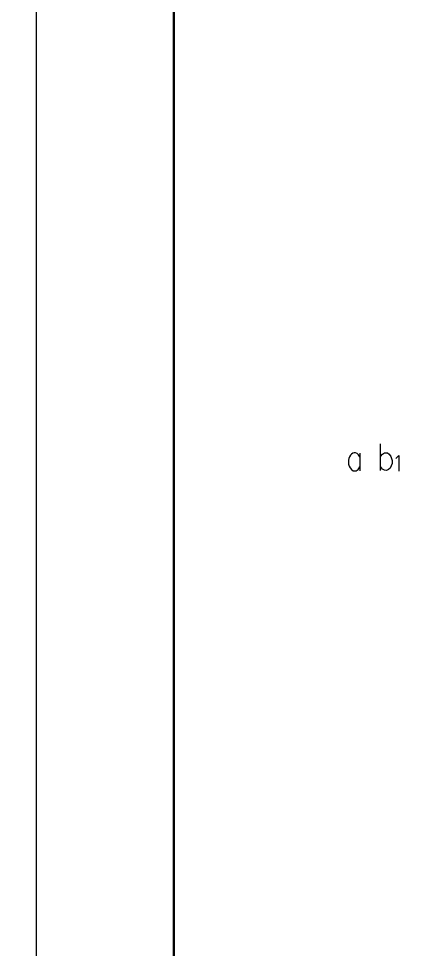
# Model space of a CAD drawing. Header units: millimetres. Extents: x 0 to 1181, y 0 to 1658.
# Drawn here: x 0 to 200.7, y 471.2 to 942 of the extents above; entities that cross this region are included whole.
import ezdxf

# ---------------------------------------------------------------- set-up
doc = ezdxf.new("R2010")
doc.units = ezdxf.units.MM
doc.layers.add('1', color=7, linetype='Continuous')

msp = doc.modelspace()

# ---------------------------------------------------------------- linework, layer by layer
at = {"layer": '1', "color": 0, "lineweight": 9}
for points in [[(8.82, 1658.3), (8.82, 0.32)], [(183.14, 713.42), (183.14, 726.92)], [(172.7, 722.24), (172.7, 713.24)], [(190.88, 719.54), (191.42, 719.9), (192.32, 720.98), (192.32, 713.06)]]:
    msp.add_lwpolyline(points, dxfattribs=at)
at = {"layer": '1', "color": 0, "lineweight": 35}
msp.add_lwpolyline([(78.48, 1630.4), (78.48, 28.22)], dxfattribs=at)
at = {"layer": '1', "color": 0, "lineweight": 9}
for points, knots in [([(172.7, 720.26), (168.92, 726.74), (163.7, 716.48), (169.28, 713.24), (169.28, 713.24), (170.72, 713.24), (170.72, 713.24), (170.72, 713.24), (171.8, 713.96), (171.8, 713.96), (171.8, 713.96), (172.7, 715.22), (172.7, 715.22)], [0, 0, 0, 0, 1, 1, 1, 2, 2, 2, 3, 3, 3, 4, 4, 4, 4]), ([(183.14, 720.44), (183.14, 720.44), (184.04, 721.7), (184.04, 721.7), (184.04, 721.7), (185.12, 722.42), (185.12, 722.42), (185.12, 722.42), (186.56, 722.42), (186.56, 722.42), (186.56, 722.42), (187.46, 721.7), (187.46, 721.7), (187.46, 721.7), (188.36, 720.44), (188.36, 720.44), (188.36, 720.44), (188.9, 718.46), (188.9, 718.46), (189.44, 714.5), (185.48, 711.08), (183.14, 715.4)], [0, 0, 0, 0, 1, 1, 1, 2, 2, 2, 3, 3, 3, 4, 4, 4, 5, 5, 5, 6, 6, 6, 7, 7, 7, 7])]:
    msp.add_open_spline(points, degree=3, knots=knots, dxfattribs=at)

# ---------------------------------------------------------------- texts
at = {"color": 140, "char_height": 8.992, "attachment_point": 1}
for insert in [(0, 866.65), (75.59, 866.65), (200.73, 838.3), (84.98, 809.96), (100.1, 809.96), (115.22, 809.96)]:
    msp.add_mtext('{\\fCourier|b1|i0|c0|p8; }', dxfattribs=dict(at, insert=insert))

doc.saveas('drawing.dxf')
